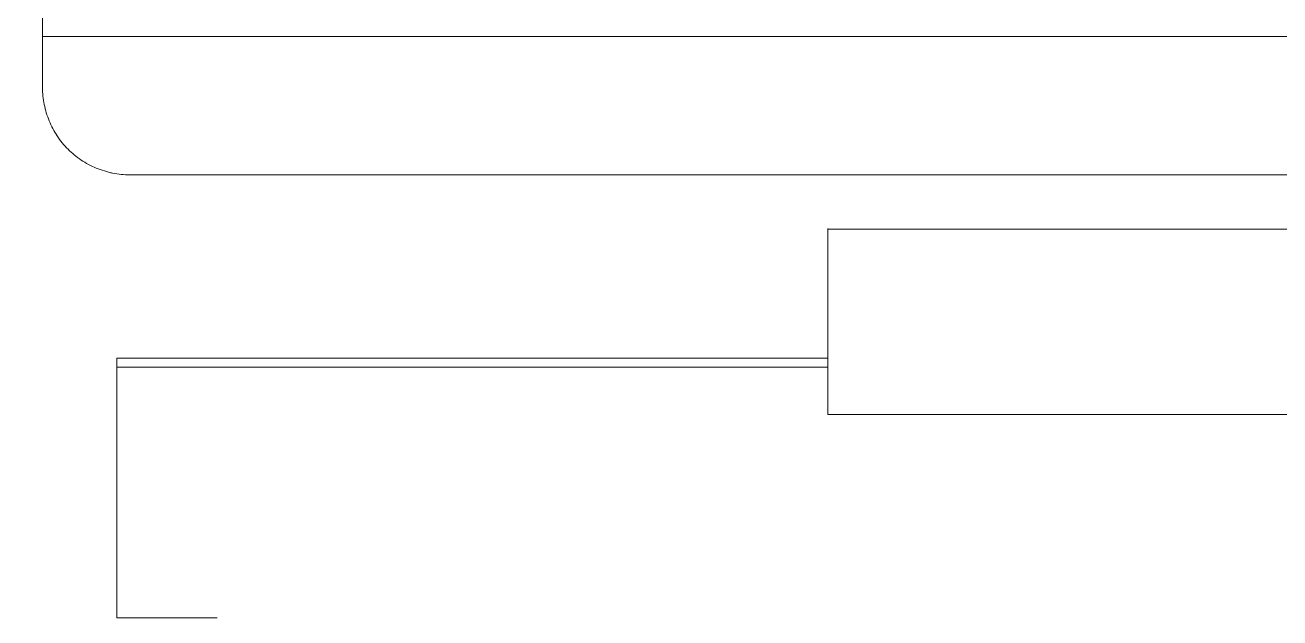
# Model space of a CAD drawing. Header units: millimetres. Extents: x 1359 to 3577, y 1336 to 3557.
# Drawn here: x 2840.87 to 2855.25, y 3312.6 to 3319.4 of the extents above; entities that cross this region are included whole.
import ezdxf

# ---------------------------------------------------------------- set-up
doc = ezdxf.new("R2010")
doc.units = ezdxf.units.MM
doc.set_wipeout_variables(frame=1)
doc.layers.add('000-PI-Oprema', color=30, linetype='Continuous', lineweight=5)

msp = doc.modelspace()

# ---------------------------------------------------------------- linework, layer by layer
for p, q in [((2956.571, 3315.201), (2756.571, 3315.201)), ((2956.571, 3313.805), (2756.571, 3313.805))]:
    msp.add_line(p, q)

# ---------------------------------------------------------------- next in the draw order: wipeouts: each hides what was drawn before it
msp.add_wipeout([(2836.171, 3330.083), (2870.971, 3330.083), (2870.971, 3183.083), (2836.171, 3183.083)])

# ---------------------------------------------------------------- next in the draw order: linework, layer by layer
at = {"layer": '000-PI-Oprema', "color": 0, "linetype": 'ByBlock', "lineweight": 0}
for p, q in [((2841.071, 3319.268), (2841.071, 3318.683)), ((2866.071, 3319.268), (2841.071, 3319.268)), ((2842.071, 3317.683), (2865.071, 3317.683)), ((2857.071, 3317.061), (2850.071, 3317.061)), ((2841.921, 3312.603), (2841.921, 3315.583)), ((2850.071, 3315.583), (2841.921, 3315.583)), ((2850.071, 3315.477), (2850.071, 3315.583)), ((2850.071, 3315.477), (2841.921, 3315.477)), ((2850.071, 3314.934), (2850.071, 3315.477)), ((2857.071, 3314.934), (2850.071, 3314.934)), ((2843.071, 3312.603), (2841.921, 3312.603))]:
    msp.add_line(p, q, dxfattribs=at)
for points, knots in [([(2841.071, 3330.083), (2841.071, 3328.998), (2841.071, 3325.395), (2841.071, 3321.789), (2841.071, 3319.268)], [0, 0, 0, 0, 0.301146, 1, 1, 1, 1]), ([(2841.071, 3318.683), (2841.071, 3318.617), (2841.078, 3318.552), (2841.097, 3318.457), (2841.105, 3318.426), (2841.124, 3318.363), (2841.136, 3318.332), (2841.173, 3318.241), (2841.203, 3318.184), (2841.257, 3318.102), (2841.276, 3318.076), (2841.318, 3318.025), (2841.34, 3318), (2841.409, 3317.931), (2841.459, 3317.89), (2841.541, 3317.835), (2841.569, 3317.818), (2841.627, 3317.787), (2841.686, 3317.759), (2841.748, 3317.737), (2841.795, 3317.723), (2841.81, 3317.718), (2841.842, 3317.71), (2841.858, 3317.706), (2841.939, 3317.69), (2842.005, 3317.683), (2842.071, 3317.683)], [0, 0, 0, 0, 0.125, 0.125, 0.1875, 0.1875, 0.25, 0.25, 0.375, 0.375, 0.4375, 0.4375, 0.5, 0.5, 0.625, 0.625, 0.6875, 0.6875, 0.75, 0.8125, 0.8125, 0.84375, 0.84375, 0.875, 0.875, 1, 1, 1, 1])]:
    msp.add_open_spline(points, degree=3, knots=knots, dxfattribs=at)
msp.add_open_spline([(2850.071, 3317.067), (2850.071, 3316.572), (2850.071, 3316.078), (2850.071, 3315.583)], degree=3, dxfattribs=at)

doc.saveas('drawing.dxf')
